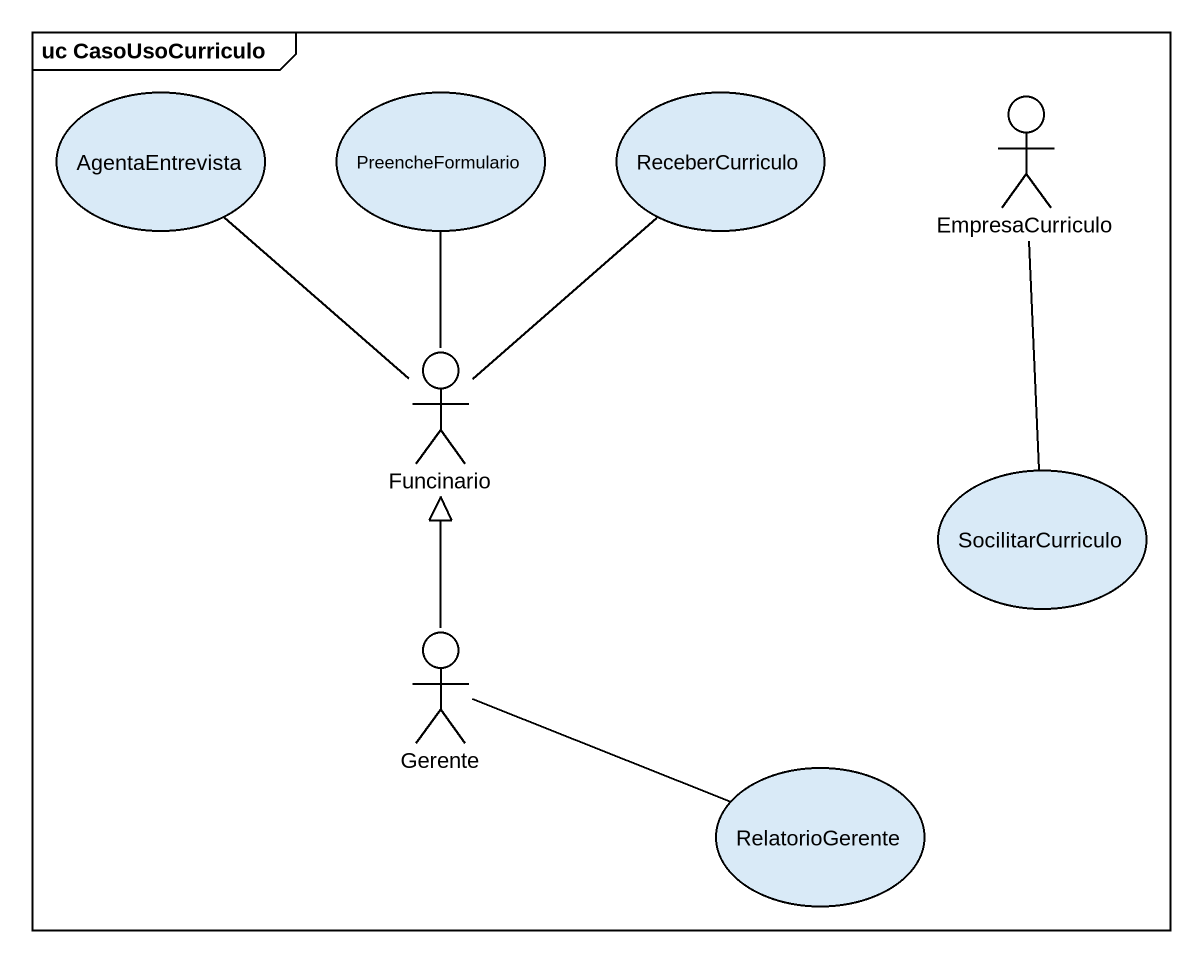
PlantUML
@startuml
mainframe uc CasoUsoCurriculo
usecase AgentaEntrevista
usecase PreencheFormulario
usecase ReceberCurriculo
actor EmpresaCurriculo
actor Funcinario
usecase SocilitarCurriculo
actor Gerente
usecase RelatorioGerente
Funcinario -up- AgentaEntrevista
Funcinario -up- PreencheFormulario
Funcinario -up- ReceberCurriculo
SocilitarCurriculo -up- EmpresaCurriculo
Gerente -up-|> Funcinario
RelatorioGerente -left- Gerente
@enduml
